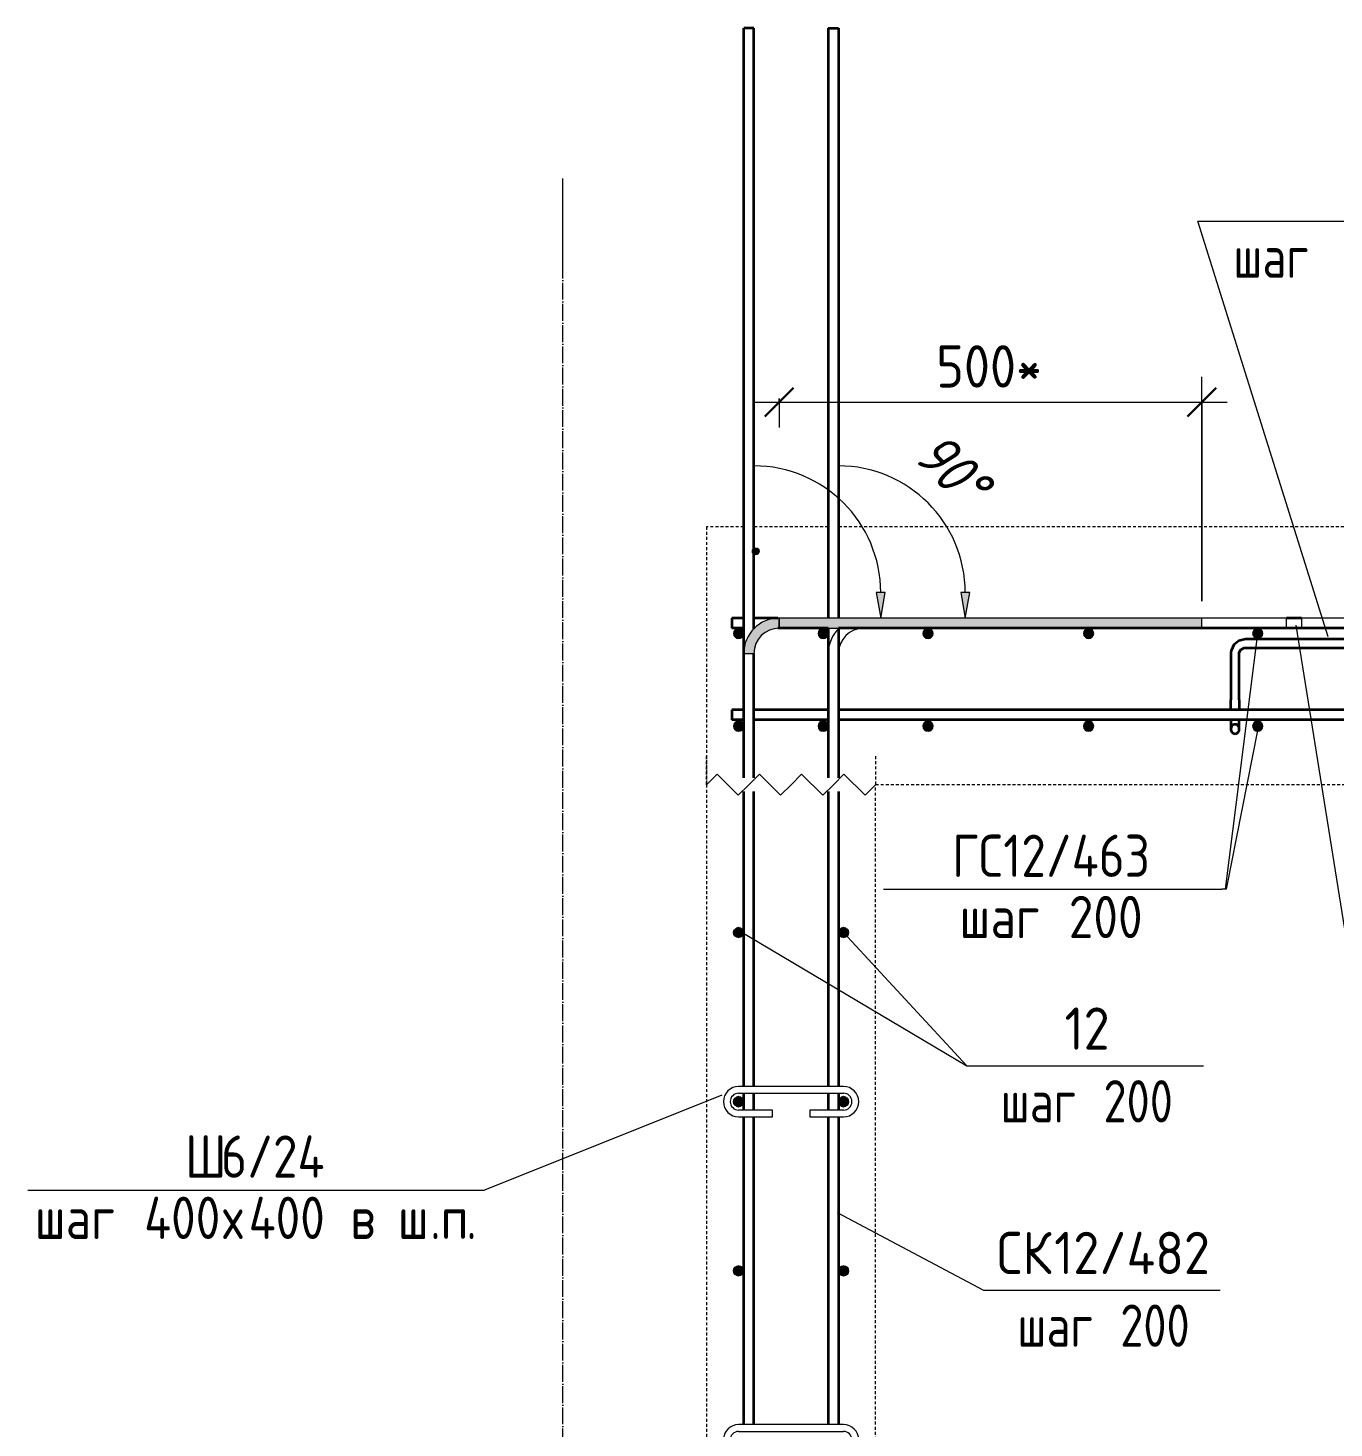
# Model space of a CAD drawing. Header units: millimetres. Extents: x 28908 to 47912, y -2577 to 78399.
# Drawn here: x 45047 to 46592, y -1236 to 420 of the extents above; entities that cross this region are included whole.
import ezdxf

# ---------------------------------------------------------------- set-up
doc = ezdxf.new("R2010")
doc.units = ezdxf.units.MM
doc.linetypes.add('01 Штриховая _4 мм_', pattern=[6, 3.5, -2.5])
doc.linetypes.add('02 Штрихпунктирная _20 мм_', pattern=[25, 20, -2.5, 0, -2.5])
for name, color, linetype, lineweight in [('AA_Dim', 7, 'Continuous', 9), ('AA_Dim-20', 7, 'Continuous', 9), ('AA_Linii', 7, 'Continuous', 9), ('AA_Oformlenie', 7, 'Continuous', 9), ('AA_Vinoska', 7, 'Continuous', 9), ('KR_Armatura', 7, 'Continuous', 20), ('KR_Armatura_Tonkie', 7, 'Continuous', 20), ('Оси', 7, 'Continuous', 9)]:
    doc.layers.add(name, color=color, linetype=linetype, lineweight=lineweight)
for name, color, linetype, lineweight, true_color in [('AF_Perekritie', 7, 'Continuous', 60, 0x006a35), ('AF_Perekritie_Опалубка', 7, 'Continuous', 60, 0x006a35), ('AF_Stena_Опалубка', 7, 'Continuous', 20, 0x0063c6)]:
    doc.layers.add(name, color=color, linetype=linetype, lineweight=lineweight, true_color=true_color)
doc.styles.add('ISOCPEUR_1', font='isocpeur.TTF', dxfattribs={"width": 0.9, "height": 50})
doc.styles.add('ISOCPEUR_2', font='isocpeur.TTF', dxfattribs={"width": 0.8, "height": 50})
doc.styles.add('ISOCPEUR_4', font='isocpeur.TTF', dxfattribs={"width": 0.85, "height": 50})
doc.styles.add('ISOCPEUR_I', font='isocpeui.ttf', dxfattribs={"width": 0.85, "height": 50})
doc.dimstyles.new('00_Точн_3_знака__прозр_', dxfattribs={"dimscale": 304.8, "dimtxt": 50.137748, "dimasz": 0.111549, "dimexe": 0.098425, "dimexo": 0.065617, "dimgap": 0.006562, "dimtad": 1, "dimdec": 3, "dimrnd": 0.001, "dimdsep": 46, "dimtxsty": 'ISOCPEUR_1', "dimblk1": 'OBLIQUE', "dimblk2": 'OBLIQUE', "dimsah": 1, "dimcen": 0.09, "dimdle": 0.098425, "dimazin": 0, "dimtfac": 1, "dimtdec": 4, "dimtix": 1, "dimtmove": 0, "dimatfit": 3, "dimfxl": 1, "dimtvp": 1, "dimtolj": 1, "dimtzin": 0, "dimlwd": 18, "dimlwe": 18, "dimarcsym": 2})

# ---------------------------------------------------------------- blocks, each defined once
blk = doc.blocks.new('Ktcnybwf - Лестница-3686718-В-В Арм')
at = {"layer": 'AF_Perekritie', "linetype": '01 Штриховая _4 мм_', "lineweight": 20}
for p, q in [((76335, -170), (76335, -475)), ((76379, -170), (76335, -170)), ((76479, -170), (76391, -170)), ((77569, -170), (76491, -170)), ((77669, -170), (77581, -170)), ((77725, -170), (77681, -170)), ((77725, -475), (77725, -170)), ((76335, -441.4), (76335, -475)), ((77725, -475), (77725, -441.4)), ((76535, -475), (77525, -475))]:
    blk.add_line(p, q, dxfattribs=at)
blk = doc.blocks.new('261_Лягушка _НесАрм_РабПлоск_ - 10 А240-3789873-В-В Арм')
at = {"layer": 'KR_Armatura', "lineweight": 35, "flags": 128}
for points in [[(76960.2, -403.7), (76959.1, -403.9), (76957.9, -404.4), (76956.9, -405.1), (76956.1, -406.1), (76955.6, -407.3), (76955.3, -408.6), (76955.3, -410), (76955.6, -411.3), (76956.1, -412.5), (76956.9, -413.5), (76957.9, -414.3), (76959.1, -414.7), (76960.2, -414.9)], [(76960.2, -414.9), (76961.4, -414.7), (76962.6, -414.3), (76963.6, -413.5), (76964.4, -412.5), (76964.9, -411.3), (76965.2, -410), (76965.2, -408.6), (76964.9, -407.3), (76964.4, -406.1), (76963.6, -405.1), (76962.6, -404.4), (76961.4, -403.9), (76960.2, -403.7)]]:
    blk.add_lwpolyline(points, dxfattribs=at)
at = {"layer": 'KR_Armatura_Tonkie', "lineweight": 35}
for p, q in [((77137.7, -303), (76972.7, -303)), ((76972.7, -313), (77137.7, -313)), ((76955.2, -319.1), (76955.2, -374.6)), ((76965.2, -374.6), (76965.2, -319.1)), ((77145.2, -319.1), (77145.2, -374.6)), ((77155.2, -374.6), (77155.2, -319.1)), ((77145.2, -373.2), (77145.2, -380.2)), ((77145.2, -381.5), (77145.2, -380.2)), ((77155.2, -380.2), (77155.2, -373.2)), ((77155.2, -380.2), (77155.2, -381.5)), ((76955.2, -398.3), (76955.2, -409.3)), ((76965.2, -409.3), (76965.2, -398.3))]:
    blk.add_line(p, q, dxfattribs=at)
at = {"layer": 'KR_Armatura_Tonkie', "lineweight": 35, "flags": 128}
for points in [[(76972.7, -303), (76964.7, -304.8), (76958.6, -309.7), (76955.5, -316.6), (76955.2, -319.1)], [(76965.2, -319.1), (76966.8, -315.4), (76971, -313.1), (76972.7, -313)], [(77155.2, -319.1), (77153.3, -311.8), (77148, -306.1), (77140.4, -303.2), (77137.7, -303)], [(77137.7, -313), (77142.6, -314.4), (77145.1, -317.8), (77145.2, -319.1)], [(76955.2, -386.3), (76955.2, -380), (76955.2, -374.6)], [(76965.2, -374.6), (76965.2, -381.4), (76965.2, -386.3)], [(77145.2, -374.6), (77145.2, -379.7), (77145.2, -381.5)], [(77155.2, -381.5), (77155.2, -379.6), (77155.2, -374.6)], [(77149.9, -386.3), (77146.4, -384.7), (77145.2, -381.5)], [(77155.2, -381.5), (77153.4, -385.4), (77150.8, -386.3)]]:
    blk.add_lwpolyline(points, dxfattribs=at)
blk = doc.blocks.new('079_Обозначение загиба стержня _ЭлУзла_ - Сплошные линии-3773023-В-В Арм')
at = {"layer": 'AA_Oformlenie'}
blk.add_hatch(color=256, dxfattribs=at).paths.add_polyline_path([(76641, -277.9), (76646.3, -247.9), (76635.7, -247.9)])
for p, q in [((76646.3, -247.9), (76635.7, -247.9)), ((76635.7, -247.9), (76641, -277.9)), ((76641, -277.9), (76646.3, -247.9)), ((77021, -277.9), (76521, -277.9)), ((77021, -289.9), (77021, -277.9)), ((76521, -289.9), (77021, -289.9))]:
    blk.add_line(p, q, dxfattribs=at)
for centre, radius, start, end in [((76491, -247.9), 150, 0.0049, 90), ((76521, -319.9), 42, 134.2549, 180), ((76521, -319.9), 30, 90, 180)]:
    blk.add_arc(centre, radius, start, end, dxfattribs=at)
blk = doc.blocks.new('079_Обозначение загиба стержня _ЭлУзла_ - Сплошные линии-3773018-В-В Арм')
at = {"layer": 'AA_Oformlenie'}
for points in [[(76541, -277.9), (76546.3, -247.9), (76535.7, -247.9)], [(76379, -319.9), (76391, -319.9), (76392, -312.1), (76395, -304.9), (76400, -298.5), (76406, -293.9), (76413.2, -290.9), (76421, -289.9), (76421, -277.9), (76410.1, -279.3), (76400, -283.5), (76391, -290.6), (76384.6, -298.9), (76380.4, -309)], [(76597.5, -289.9), (76921, -289.9), (76921, -277.9), (76421, -278.1), (76421, -289.9), (76597.5, -289.9)]]:
    blk.add_hatch(color=256, dxfattribs=at).paths.add_polyline_path(points)
for p, q in [((76546.3, -247.9), (76535.7, -247.9)), ((76535.7, -247.9), (76541, -277.9)), ((76541, -277.9), (76546.3, -247.9)), ((76421, -289.9), (76421, -277.9)), ((76921, -277.9), (76421, -277.9)), ((76921, -277.9), (76421, -277.9)), ((76421, -277.9), (76421, -289.9)), ((76921, -289.9), (76921, -277.9)), ((76921, -289.9), (76921, -277.9)), ((76421, -289.9), (76921, -289.9)), ((76421, -289.9), (76921, -289.9)), ((76379, -319.9), (76391, -319.9))]:
    blk.add_line(p, q, dxfattribs=at)
for centre, radius, start, end in [((76391, -247.9), 150, 0.0049, 90), ((76421, -319.9), 42, 90, 180), ((76421, -319.9), 42, 90, 180), ((76421, -319.9), 30, 90, 180), ((76421, -319.9), 30, 90, 180)]:
    blk.add_arc(centre, radius, start, end, dxfattribs=at)
blk = doc.blocks.new('079_Обозначение загиба стержня _ЭлУзла_ - Сплошные линии-3772940-В-В Арм')
at = {"layer": 'AA_Oformlenie'}
blk.add_hatch(color=256, dxfattribs=at).paths.add_polyline_path([(77419, -277.9), (77424.3, -247.9), (77413.7, -247.9)])
for p, q in [((77413.7, -247.9), (77419, -277.9)), ((77424.3, -247.9), (77413.7, -247.9)), ((77419, -277.9), (77424.3, -247.9)), ((77539, -277.9), (77039, -277.9)), ((77039, -277.9), (77039, -289.9)), ((77039, -289.9), (77539, -289.9))]:
    blk.add_line(p, q, dxfattribs=at)
for centre, radius, start, end in [((77569, -247.9), 150, 90, 179.9951), ((77539, -319.9), 30, 360, 90), ((77539, -319.9), 42, 360, 45.7451)]:
    blk.add_arc(centre, radius, start, end, dxfattribs=at)
blk = doc.blocks.new('Последовательность узлов - 3мм масшт20 маскировка-904226-В-В Арм')
at = {"layer": 'AA_Oformlenie'}
for p, q in [((76335, -475.1), (76347.5, -462.6)), ((76347.5, -462.6), (76372.5, -487.6)), ((76385, -475.1), (76397.5, -462.6)), ((76397.5, -462.6), (76422.5, -487.6)), ((76435, -475.1), (76447.5, -462.6)), ((76447.5, -462.6), (76472.5, -487.6)), ((76485, -475.1), (76497.5, -462.6)), ((76497.5, -462.6), (76522.5, -487.6)), ((76385, -475.1), (76372.5, -487.6)), ((76435, -475.1), (76422.5, -487.6)), ((76485, -475.1), (76472.5, -487.6)), ((76535, -475.1), (76522.5, -487.6))]:
    blk.add_line(p, q, dxfattribs=at)
blk = doc.blocks.new('079_Шпилька _ЭлУзла_ - d8 А240-3881866-В-В Арм')
at = {"layer": 'AA_Oformlenie'}
for p, q in [((77687, -832), (77563, -832)), ((77563, -840), (77687, -840)), ((77603, -860), (77563, -860)), ((77603, -868), (77603, -860)), ((77687, -860), (77647, -860)), ((77647, -860), (77647, -868)), ((77563, -868), (77603, -868)), ((77647, -868), (77687, -868))]:
    blk.add_line(p, q, dxfattribs=at)
for centre, radius, start, end in [((77563, -850), 18, 90, 270), ((77563, -850), 10, 90, 270), ((77687, -850), 18, 270, 90), ((77687, -850), 10, 270, 90)]:
    blk.add_arc(centre, radius, start, end, dxfattribs=at)
blk = doc.blocks.new('DIMBLOCK109-В-В Арм')
at = {"layer": 'AA_Dim-20', "color": 30, "lineweight": 18, "true_color": 0xff8000, "transparency": 16777216}
for p, q in [((46435.8, -257.9), (46435.8, 7.5)), ((45905.8, -22.5), (46465.8, -22.5)), ((45935.8, -18.4), (45935.8, -52.5)), ((45935.8, -22.5), (45935.8, -18.4)), ((46435.8, -22.5), (46435.8, -257.9))]:
    blk.add_line(p, q, dxfattribs=at)
at = {"layer": 'AA_Dim-20', "color": 30, "lineweight": 30, "true_color": 0xff8000, "transparency": 16777216}
for p, q in [((45935.8, -22.5), (45952.8, -5.5)), ((46435.8, -22.5), (46452.8, -5.5)), ((45935.8, -22.5), (45918.8, -39.5)), ((46435.8, -22.5), (46418.8, -39.5))]:
    blk.add_line(p, q, dxfattribs=at)
at = {"layer": 'AA_Dim-20', "color": 0, "lineweight": 18, "transparency": 16777216, "insert": (46121.5, 44.7), "char_height": 50, "width": 154.386, "attachment_point": 1, "line_spacing_factor": 1.135194, "style": 'ISOCPEUR_1'}
blk.add_mtext('500*', dxfattribs=at)
blk = doc.blocks.new('_Oblique')
at = {"color": 0, "linetype": 'ByBlock', "lineweight": -2}
blk.add_line((-0.5, -0.5), (0.5, 0.5), dxfattribs=at)
blk = doc.blocks.new('042_М_Арматуры - Диам длина поз _ Шаг-2260295-В-В Арм')
at = {"layer": 'AA_Vinoska'}
blk.add_line((77878.8, -1126.4), (78158.8, -1126.4), dxfattribs=at)
blk = doc.blocks.new('042_М_Арматуры - Диам длина поз _ Комментарий-2260297-В-В Арм')
at = {"layer": 'AA_Vinoska'}
blk.add_line((76968.3, -1518.6), (77248.3, -1518.6), dxfattribs=at)
blk = doc.blocks.new('044_М_Универсальная с полкой - Марка_Комментарий полка 20-3828349-В-В Арм')
at = {"layer": 'AA_Vinoska'}
blk.add_line((76544.4, -598.7), (76944.4, -598.7), dxfattribs=at)
blk = doc.blocks.new('042_М_Арматуры - Диам длина поз _ Комментарий полка 25-3827468-В-В Арм')
at = {"layer": 'AA_Vinoska'}
blk.add_line((76947.7, 191.5), (77447.7, 191.5), dxfattribs=at)
blk = doc.blocks.new('044_М_Универсальная с полкой - Марка_Комментарий полка 27-3828024-В-В Арм')
at = {"layer": 'AA_Vinoska'}
blk.add_line((77857.4, -865.4), (78397.4, -865.4), dxfattribs=at)

msp = doc.modelspace()

# ---------------------------------------------------------------- hatches: boundary and pattern name
at = {"layer": 'AA_Oformlenie'}
for points in [[(45887.7902, -302.1072), (45889.3431, -301.9028), (45890.7902, -301.3034), (45892.0328, -300.3498), (45892.9863, -299.1072), (45893.5857, -297.6601), (45893.7902, -296.1072), (45893.5857, -294.5543), (45892.9863, -293.1072), (45892.0328, -291.8646), (45890.7902, -290.9111), (45889.3431, -290.3116), (45887.7902, -290.1072), (45886.2373, -290.3116), (45884.7902, -290.9111), (45883.5475, -291.8646), (45882.594, -293.1072), (45881.9946, -294.5543), (45881.7902, -296.1072), (45881.9946, -297.6601), (45882.594, -299.1072), (45883.5475, -300.3498), (45884.7902, -301.3034), (45886.2373, -301.9028)], [(45987.7902, -302.1072), (45989.3431, -301.9028), (45990.7902, -301.3034), (45992.0328, -300.3498), (45992.9863, -299.1072), (45993.5857, -297.6601), (45993.7902, -296.1072), (45993.5857, -294.5543), (45992.9863, -293.1072), (45992.0328, -291.8646), (45990.7902, -290.9111), (45989.3431, -290.3116), (45987.7902, -290.1072), (45986.2373, -290.3116), (45984.7902, -290.9111), (45983.5475, -291.8646), (45982.594, -293.1072), (45981.9946, -294.5543), (45981.7902, -296.1072), (45981.9946, -297.6601), (45982.594, -299.1072), (45983.5475, -300.3498), (45984.7902, -301.3034), (45986.2373, -301.9028)], [(46111.7778, -302.1072), (46113.3307, -301.9028), (46114.7778, -301.3034), (46116.0205, -300.3498), (46116.974, -299.1072), (46117.5734, -297.6601), (46117.7778, -296.1072), (46117.5734, -294.5543), (46116.974, -293.1072), (46116.0205, -291.8646), (46114.7778, -290.9111), (46113.3307, -290.3116), (46111.7778, -290.1072), (46110.2249, -290.3116), (46108.7778, -290.9111), (46107.5352, -291.8646), (46106.5817, -293.1072), (46105.9823, -294.5543), (46105.7778, -296.1072), (46105.9823, -297.6601), (46106.5817, -299.1072), (46107.5352, -300.3498), (46108.7778, -301.3034), (46110.2249, -301.9028)], [(46301.7778, -302.1072), (46303.3307, -301.9028), (46304.7778, -301.3034), (46306.0205, -300.3498), (46306.974, -299.1072), (46307.5734, -297.6601), (46307.7778, -296.1072), (46307.5734, -294.5543), (46306.974, -293.1072), (46306.0205, -291.8646), (46304.7778, -290.9111), (46303.3307, -290.3116), (46301.7778, -290.1072), (46300.2249, -290.3116), (46298.7778, -290.9111), (46297.5352, -291.8646), (46296.5817, -293.1072), (46295.9823, -294.5543), (46295.7778, -296.1072), (46295.9823, -297.6601), (46296.5817, -299.1072), (46297.5352, -300.3498), (46298.7778, -301.3034), (46300.2249, -301.9028)], [(46501.7778, -302.1072), (46503.3307, -301.9028), (46504.7778, -301.3034), (46506.0205, -300.3498), (46506.974, -299.1072), (46507.5734, -297.6601), (46507.7778, -296.1072), (46507.5734, -294.5543), (46506.974, -293.1072), (46506.0205, -291.8646), (46504.7778, -290.9111), (46503.3307, -290.3116), (46501.7778, -290.1072), (46500.2249, -290.3116), (46498.7778, -290.9111), (46497.5352, -291.8646), (46496.5817, -293.1072), (46495.9823, -294.5543), (46495.7778, -296.1072), (46495.9823, -297.6601), (46496.5817, -299.1072), (46497.5352, -300.3498), (46498.7778, -301.3034), (46500.2249, -301.9028)], [(45887.7902, -411.7408), (45889.3431, -411.5364), (45890.7902, -410.937), (45892.0328, -409.9835), (45892.9863, -408.7408), (45893.5857, -407.2937), (45893.7902, -405.7408), (45893.5857, -404.1879), (45892.9863, -402.7408), (45892.0328, -401.4982), (45890.7902, -400.5447), (45889.3431, -399.9453), (45887.7902, -399.7408), (45886.2373, -399.9453), (45884.7902, -400.5447), (45883.5475, -401.4982), (45882.594, -402.7408), (45881.9946, -404.1879), (45881.7902, -405.7408), (45881.9946, -407.2937), (45882.594, -408.7408), (45883.5475, -409.9835), (45884.7902, -410.937), (45886.2373, -411.5364)], [(45987.7902, -411.7408), (45989.3431, -411.5364), (45990.7902, -410.937), (45992.0328, -409.9835), (45992.9863, -408.7408), (45993.5857, -407.2937), (45993.7902, -405.7408), (45993.5857, -404.1879), (45992.9863, -402.7408), (45992.0328, -401.4982), (45990.7902, -400.5447), (45989.3431, -399.9453), (45987.7902, -399.7408), (45986.2373, -399.9453), (45984.7902, -400.5447), (45983.5475, -401.4982), (45982.594, -402.7408), (45981.9946, -404.1879), (45981.7902, -405.7408), (45981.9946, -407.2937), (45982.594, -408.7408), (45983.5475, -409.9835), (45984.7902, -410.937), (45986.2373, -411.5364)], [(46111.7778, -411.7408), (46113.3307, -411.5364), (46114.7778, -410.937), (46116.0205, -409.9835), (46116.974, -408.7408), (46117.5734, -407.2937), (46117.7778, -405.7408), (46117.5734, -404.1879), (46116.974, -402.7408), (46116.0205, -401.4982), (46114.7778, -400.5447), (46113.3307, -399.9453), (46111.7778, -399.7408), (46110.2249, -399.9453), (46108.7778, -400.5447), (46107.5352, -401.4982), (46106.5817, -402.7408), (46105.9823, -404.1879), (46105.7778, -405.7408), (46105.9823, -407.2937), (46106.5817, -408.7408), (46107.5352, -409.9835), (46108.7778, -410.937), (46110.2249, -411.5364)], [(46301.7778, -411.7408), (46303.3307, -411.5364), (46304.7778, -410.937), (46306.0205, -409.9835), (46306.974, -408.7408), (46307.5734, -407.2937), (46307.7778, -405.7408), (46307.5734, -404.1879), (46306.974, -402.7408), (46306.0205, -401.4982), (46304.7778, -400.5447), (46303.3307, -399.9453), (46301.7778, -399.7408), (46300.2249, -399.9453), (46298.7778, -400.5447), (46297.5352, -401.4982), (46296.5817, -402.7408), (46295.9823, -404.1879), (46295.7778, -405.7408), (46295.9823, -407.2937), (46296.5817, -408.7408), (46297.5352, -409.9835), (46298.7778, -410.937), (46300.2249, -411.5364)], [(46501.7778, -411.7408), (46503.3307, -411.5364), (46504.7778, -410.937), (46506.0205, -409.9835), (46506.974, -408.7408), (46507.5734, -407.2937), (46507.7778, -405.7408), (46507.5734, -404.1879), (46506.974, -402.7408), (46506.0205, -401.4982), (46504.7778, -400.5447), (46503.3307, -399.9453), (46501.7778, -399.7408), (46500.2249, -399.9453), (46498.7778, -400.5447), (46497.5352, -401.4982), (46496.5817, -402.7408), (46495.9823, -404.1879), (46495.7778, -405.7408), (46495.9823, -407.2937), (46496.5817, -408.7408), (46497.5352, -409.9835), (46498.7778, -410.937), (46500.2249, -411.5364)]]:
    msp.add_hatch(color=256, dxfattribs=at).paths.add_polyline_path(points)
at = {"layer": 'KR_Armatura'}
h = msp.add_hatch(color=256, dxfattribs=at)
edge = h.paths.add_edge_path()
edge.add_arc((45908.0402, -199), 4, 0, 360)
msp.add_hatch(color=256, dxfattribs=at).paths.add_polyline_path([(45906.8041, -202.8042), (45911.2763, -201.3511), (45911.2763, -196.6489), (45906.8041, -195.1958), (45904.0402, -199)])
at = {"layer": 'KR_Armatura', "lineweight": 9}
h = msp.add_hatch(color=256, dxfattribs=at)
edge = h.paths.add_edge_path()
edge.add_arc((45887.7902, -650), 6, 0, 360)
for points in [[(45887.7902, -656), (45892.9863, -653), (45892.9863, -647), (45887.7902, -644), (45882.594, -647), (45882.594, -653)], [(46011.7902, -656), (46016.9863, -653), (46016.9863, -647), (46011.7902, -644), (46006.594, -647), (46006.594, -653)], [(45887.7902, -856), (45892.9863, -853), (45892.9863, -847), (45887.7902, -844), (45882.594, -847), (45882.594, -853)], [(46011.7902, -856), (46016.9863, -853), (46016.9863, -847), (46011.7902, -844), (46006.594, -847), (46006.594, -853)], [(45887.7902, -1056), (45892.9863, -1053), (45892.9863, -1047), (45887.7902, -1044), (45882.594, -1047), (45882.594, -1053)], [(46011.7902, -1056), (46016.9863, -1053), (46016.9863, -1047), (46011.7902, -1044), (46006.594, -1047), (46006.594, -1053)]]:
    msp.add_hatch(color=256, dxfattribs=at).paths.add_polyline_path(points)
h = msp.add_hatch(color=256, dxfattribs=at)
edge = h.paths.add_edge_path()
edge.add_arc((46011.7902, -650), 6, 0, 360)
h = msp.add_hatch(color=256, dxfattribs=at)
edge = h.paths.add_edge_path()
edge.add_arc((45887.7902, -850), 6, 0, 360)
h = msp.add_hatch(color=256, dxfattribs=at)
edge = h.paths.add_edge_path()
edge.add_arc((46011.7902, -850), 6, 0, 360)
h = msp.add_hatch(color=256, dxfattribs=at)
edge = h.paths.add_edge_path()
edge.add_arc((45887.7902, -1050), 6, 0, 360)
h = msp.add_hatch(color=256, dxfattribs=at)
edge = h.paths.add_edge_path()
edge.add_arc((46011.7902, -1050), 6, 0, 360)

# ---------------------------------------------------------------- linework, layer by layer
at = {"layer": 'AA_Linii'}
for centre, start, end in [((45887.7902, -296.1072), 0, 180), ((45887.7902, -296.1072), 180, 360), ((45987.7902, -296.1072), 0, 180), ((45987.7902, -296.1072), 180, 360), ((46111.7778, -296.1072), 0, 180), ((46111.7778, -296.1072), 180, 360), ((46301.7778, -296.1072), 0, 180), ((46301.7778, -296.1072), 180, 360), ((46501.7778, -296.1072), 0, 180), ((46501.7778, -296.1072), 180, 360), ((45887.7902, -405.7408), 0, 180), ((45887.7902, -405.7408), 180, 360), ((45987.7902, -405.7408), 0, 180), ((45987.7902, -405.7408), 180, 360), ((46111.7778, -405.7408), 0, 180), ((46111.7778, -405.7408), 180, 360), ((46301.7778, -405.7408), 0, 180), ((46301.7778, -405.7408), 180, 360), ((46501.7778, -405.7408), 0, 180), ((46501.7778, -405.7408), 180, 360)]:
    msp.add_arc(centre, 6, start, end, dxfattribs=at)
at = {"layer": 'AA_Vinoska'}
for p, q in [((46431.1231, 191.4987), (46462.5175, 191.4987)), ((46585.2117, -300.1318), (46431.1231, 191.4987)), ((46501.7107, -296.1072), (46463.2015, -598.6654)), ((46546.9525, -286.3756), (46617.4308, -727.143)), ((46501.7206, -410.8453), (46464.6503, -598.6654)), ((46463.2015, -598.6654), (46459.2133, -598.6654)), ((46464.6503, -598.6654), (46459.2133, -598.6654)), ((45886.7361, -646.564), (46157.5745, -807.5448)), ((46011.7902, -650), (46157.5745, -807.5448)), ((45867.9518, -842.1511), (45587.0814, -954.4993)), ((46004.2318, -981.2323), (46177.4206, -1072.9367))]:
    msp.add_line(p, q, dxfattribs=at)
at = {"layer": 'AF_Stena_Опалубка', "linetype": '01 Штриховая _4 мм_'}
for p, q in [((45849.7902, -475.038), (45849.7902, -441.361)), ((46049.7902, -441.361), (46049.7902, -475.038)), ((45849.7902, -475.038), (45849.7902, -1700)), ((46049.7902, -1700), (46049.7902, -475.038))]:
    msp.add_line(p, q, dxfattribs=at)
at = {"layer": 'KR_Armatura'}
for p, q in [((45906.8041, -195.1958), (45904.0402, -199)), ((45911.2763, -196.6489), (45906.8041, -195.1958)), ((45911.2763, -201.3511), (45911.2763, -196.6489)), ((45904.0402, -199), (45906.8041, -202.8042)), ((45906.8041, -202.8042), (45911.2763, -201.3511))]:
    msp.add_line(p, q, dxfattribs=at)
at = {"layer": 'KR_Armatura', "lineweight": 9}
for p, q in [((45887.7902, -644), (45882.594, -647)), ((45892.9863, -647), (45887.7902, -644)), ((46011.7902, -644), (46006.594, -647)), ((46016.9863, -647), (46011.7902, -644)), ((45882.594, -647), (45882.594, -653)), ((45882.594, -653), (45887.7902, -656)), ((45887.7902, -656), (45892.9863, -653)), ((45892.9863, -653), (45892.9863, -647)), ((46006.594, -647), (46006.594, -653)), ((46006.594, -653), (46011.7902, -656)), ((46011.7902, -656), (46016.9863, -653)), ((46016.9863, -653), (46016.9863, -647)), ((45887.7902, -844), (45882.594, -847)), ((45892.9863, -847), (45887.7902, -844)), ((46011.7902, -844), (46006.594, -847)), ((46016.9863, -847), (46011.7902, -844)), ((45882.594, -847), (45882.594, -853)), ((45882.594, -853), (45887.7902, -856)), ((45887.7902, -856), (45892.9863, -853)), ((45892.9863, -853), (45892.9863, -847)), ((46006.594, -847), (46006.594, -853)), ((46006.594, -853), (46011.7902, -856)), ((46011.7902, -856), (46016.9863, -853)), ((46016.9863, -853), (46016.9863, -847)), ((45887.7902, -1044), (45882.594, -1047)), ((45882.594, -1047), (45882.594, -1053)), ((45882.594, -1053), (45887.7902, -1056)), ((45892.9863, -1047), (45887.7902, -1044)), ((45887.7902, -1056), (45892.9863, -1053)), ((45892.9863, -1053), (45892.9863, -1047)), ((46011.7902, -1044), (46006.594, -1047)), ((46006.594, -1047), (46006.594, -1053)), ((46006.594, -1053), (46011.7902, -1056)), ((46016.9863, -1047), (46011.7902, -1044)), ((46011.7902, -1056), (46016.9863, -1053)), ((46016.9863, -1053), (46016.9863, -1047))]:
    msp.add_line(p, q, dxfattribs=at)
at = {"layer": 'KR_Armatura'}
msp.add_circle((45908.0402, -199), 4, dxfattribs=at)
at = {"layer": 'KR_Armatura', "lineweight": 9}
for centre in [(45887.7902, -650), (46011.7902, -650), (45887.7902, -850), (46011.7902, -850), (45887.7902, -1050), (46011.7902, -1050)]:
    msp.add_circle(centre, 6, dxfattribs=at)
at = {"layer": 'KR_Armatura_Tonkie', "lineweight": 35}
for p, q in [((45905.7902, 420), (45893.7902, 420)), ((45893.7902, -467.0636), (45893.7902, 420)), ((45905.7902, -290.5873), (45905.7902, 420)), ((45993.7902, 420), (45993.7902, -277.8928)), ((45993.7902, 420), (46005.7902, 420)), ((46005.7902, 420), (46005.7902, -277.8928)), ((45893.7902, -278.1072), (45879.7902, -278.1072)), ((45879.7902, -278.1072), (45879.7902, -290.1072)), ((45934.1616, -278.1072), (45905.7902, -278.1072)), ((46553.7902, -278.1072), (46535.7902, -278.1072)), ((45893.7902, -290.1072), (45879.7902, -290.1072)), ((45906.2052, -290.1072), (45905.7902, -290.1072)), ((45993.7902, -290.1072), (45934.1616, -290.1072)), ((45993.7902, -289.8928), (45993.7902, -467.0636)), ((46005.7902, -289.8928), (46005.7902, -467.0636)), ((47083.7902, -290.1072), (46005.7902, -290.1072)), ((45905.7902, -467.0636), (45905.7902, -319.8928)), ((45893.7902, -386.3326), (45879.7902, -386.3326)), ((45879.7902, -386.3326), (45879.7902, -398.3326)), ((45993.7902, -386.3326), (45905.7902, -386.3326)), ((47083.7902, -386.3326), (46005.7902, -386.3326)), ((45893.7902, -398.3326), (45879.7902, -398.3326)), ((45993.7902, -398.3326), (45905.7902, -398.3326)), ((47083.7902, -398.3326), (46005.7902, -398.3326)), ((45893.7902, -832), (45893.7902, -483.0636)), ((45905.7902, -832), (45905.7902, -483.0636)), ((45993.7902, -483.0636), (45993.7902, -832)), ((46005.7902, -483.0636), (46005.7902, -832)), ((45893.7902, -860), (45893.7902, -840)), ((45905.7902, -860), (45905.7902, -840)), ((45993.7902, -840), (45993.7902, -860)), ((46005.7902, -840), (46005.7902, -860)), ((45893.7902, -1232), (45893.7902, -868)), ((45905.7902, -1232), (45905.7902, -868)), ((45993.7902, -868), (45993.7902, -1232)), ((46005.7902, -868), (46005.7902, -1232))]:
    msp.add_line(p, q, dxfattribs=at)
at = {"layer": 'Оси'}
msp.add_line((45679.7902, 142.0758), (45679.7902, 242.0758), dxfattribs=at)
at = {"layer": 'Оси', "linetype": '02 Штрихпунктирная _20 мм_'}
msp.add_line((45679.7902, -2135.2363), (45679.7902, 142.0758), dxfattribs=at)

# ---------------------------------------------------------------- block references
at = {"layer": 'AA_Oformlenie'}
for name, p in [('079_Обозначение загиба стержня _ЭлУзла_ - Сплошные линии-3773018-В-В Арм', (-30485.2098, 0)), ('079_Обозначение загиба стержня _ЭлУзла_ - Сплошные линии-3773023-В-В Арм', (-30485.2098, 0)), ('079_Обозначение загиба стержня _ЭлУзла_ - Сплошные линии-3772940-В-В Арм', (-30485.2098, 0)), ('Последовательность узлов - 3мм масшт20 маскировка-904226-В-В Арм', (-30485.2098, 0)), ('079_Шпилька _ЭлУзла_ - d8 А240-3881866-В-В Арм', (-31675.2098, 0)), ('079_Шпилька _ЭлУзла_ - d8 А240-3881866-В-В Арм', (-31675.2098, -400))]:
    msp.add_blockref(name, p, dxfattribs=at)
at = {"layer": 'AA_Vinoska'}
for name, p in [('042_М_Арматуры - Диам длина поз _ Комментарий полка 25-3827468-В-В Арм', (-30485.2098, 0)), ('044_М_Универсальная с полкой - Марка_Комментарий полка 20-3828349-В-В Арм', (-30485.2098, 0)), ('042_М_Арматуры - Диам длина поз _ Комментарий-2260297-В-В Арм', (-30810.7477, 711.0518)), ('044_М_Универсальная с полкой - Марка_Комментарий полка 27-3828024-В-В Арм', (-32810.359, -89.1287)), ('042_М_Арматуры - Диам длина поз _ Шаг-2260295-В-В Арм', (-31701.4195, 53.4991))]:
    msp.add_blockref(name, p, dxfattribs=at)
at = {"layer": 'AF_Perekritie_Опалубка', "linetype": '01 Штриховая _4 мм_', "lineweight": 20}
msp.add_blockref('Ktcnybwf - Лестница-3686718-В-В Арм', (-30485.2098, 0), dxfattribs=at)
at = {"layer": 'KR_Armatura_Tonkie', "lineweight": 35}
msp.add_blockref('261_Лягушка _НесАрм_РабПлоск_ - 10 А240-3789873-В-В Арм', (-30485.2098, 0), dxfattribs=at)

# ---------------------------------------------------------------- texts
at = {"layer": 'AA_Vinoska', "char_height": 50, "attachment_point": 1}
for s, insert, width, style in [('шаг', (46472.8703, 174.5226), 116.7257, 'ISOCPEUR_2'), ('ГС', (46140.1283, -534.1249), 73.594912, 'ISOCPEUR_4'), ('12/463', (46200.8502, -534.1249), 213.970394, 'ISOCPEUR_4'), (' 200', (46251.2959, -606.5683), 141.73835, 'ISOCPEUR_4'), ('шаг', (46148.9683, -606.5683), 124.021056, 'ISOCPEUR_4'), ('12', (46273.3773, -738.5399), 66.379725, 'ISOCPEUR_1'), (' 200', (46293.9156, -824.5209), 133.4008, 'ISOCPEUR_2'), ('шаг', (46197.6073, -824.5209), 116.7257, 'ISOCPEUR_2'), ('\\fISOCPEUR|b0|i0|c204|p34|;\\W.85;Ш', (45232.7614, -889.9588), 51.789012, 'ISOCPEUR_4'), ('6/24', (45275.4916, -889.9588), 151.278431, 'ISOCPEUR_4'), (' 400', (45157.354, -962.4022), 145.826956, 'ISOCPEUR_4'), ('400 ', (45308.0342, -962.4022), 145.826956, 'ISOCPEUR_4'), ('\\fISOCPEUR|b0|i0|c204|p34|;\\W.85; ', (45458.7144, -962.4022), 31.345981, 'ISOCPEUR_4'), ('шаг', (45055.0264, -962.4022), 124.021056, 'ISOCPEUR_4'), ('\\fISOCPEUR|b0|i0|c204|p34|;\\W.85;х', (45277.6733, -962.4022), 36.797456, 'ISOCPEUR_4'), ('\\fISOCPEUR|b0|i0|c204|p34|;\\W.85;в', (45428.3535, -962.4022), 36.797456, 'ISOCPEUR_4'), ('\\fISOCPEUR|b0|i0|c204|p34|;\\W.85;ш', (45484.5775, -962.4022), 46.337537, 'ISOCPEUR_4'), ('\\fISOCPEUR|b0|i0|c204|p34|;\\W.85;п', (45535.179, -962.4022), 36.797456, 'ISOCPEUR_4'), ('\\fISOCPEUR|b0|i0|c204|p34|;\\W.85;.', (45522.8097, -962.4022), 14.991556, 'ISOCPEUR_4'), ('\\fISOCPEUR|b0|i0|c204|p34|;\\W.85;.', (45565.54, -962.4022), 14.991556, 'ISOCPEUR_4'), ('СК', (46193.2334, -1003.9317), 82.253137, 'ISOCPEUR_1'), ('12/482', (46261.099, -1003.9317), 226.556887, 'ISOCPEUR_1'), (' 200', (46313.7618, -1089.9127), 133.4008, 'ISOCPEUR_2'), ('шаг', (46217.4534, -1089.9127), 116.7257, 'ISOCPEUR_2')]:
    msp.add_mtext(s, dxfattribs=dict(at, insert=insert, width=width, style=style))
at = {"layer": 'AA_Vinoska', "insert": (46128.4301, -53.7415), "char_height": 50, "width": 106.303763, "attachment_point": 1, "rotation": 315, "style": 'ISOCPEUR_I'}
msp.add_mtext('90°', dxfattribs=at)

# ---------------------------------------------------------------- dimensions: what is measured, and where the dimension line sits
at = {"layer": 'AA_Dim', "color": 30, "lineweight": 18, "true_color": 0xff8000}
dim = msp.add_linear_dim(base=(46435.7902, -22.4762), p1=(45935.7902, 1.5655), p2=(46435.7902, -277.8928), dimstyle='00_Точн_3_знака__прозр_', override={"dimpost": '<>*', "dimfxl": 572.79745}, dxfattribs=at)
dim.commit()
dim.dimension.update_dxf_attribs({"geometry": 'DIMBLOCK109-В-В Арм', "text_midpoint": (46185.7902, 4.5238)})

doc.saveas('drawing.dxf')
